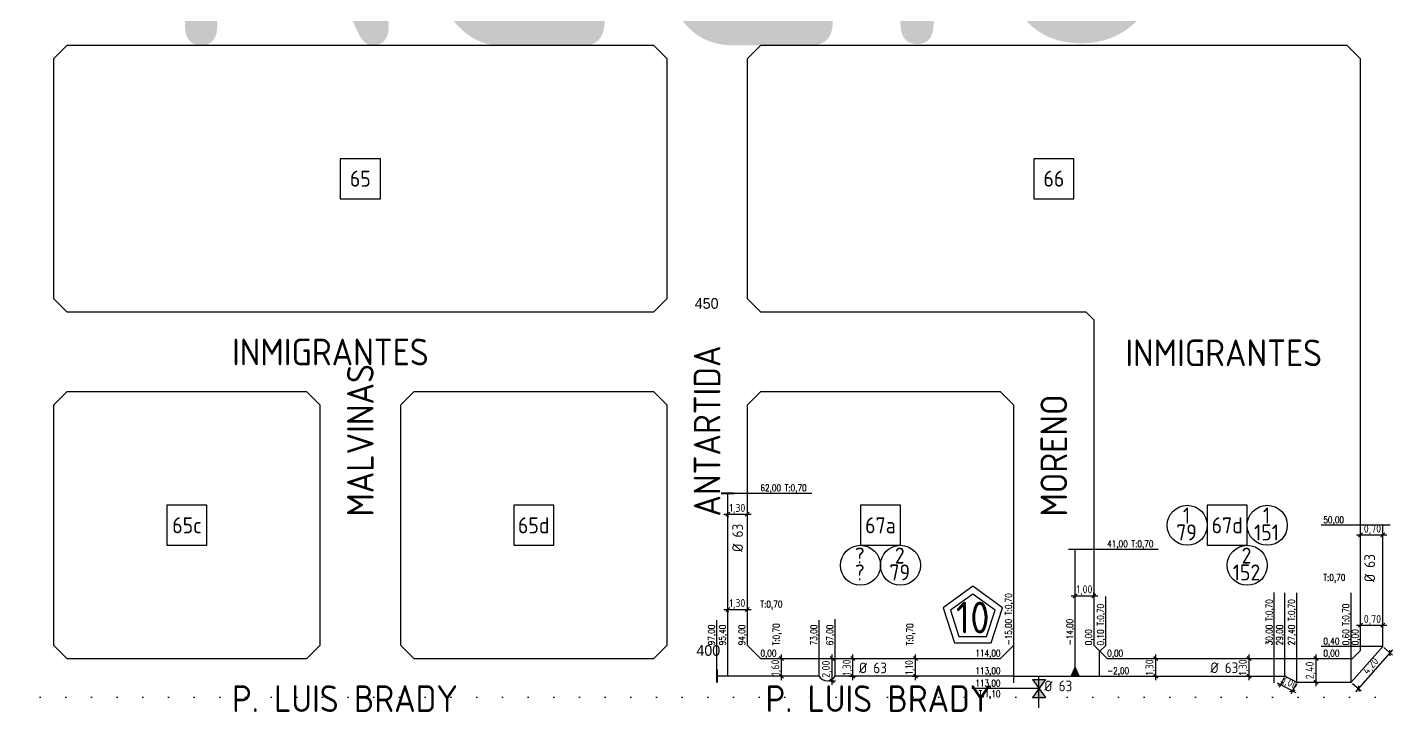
# Model space of a CAD drawing. Extents: x -48 to 13651, y -112 to 3468.
# Drawn here: x 2542 to 3052, y 2003 to 2256 of the extents above; entities that cross this region are included whole.
import ezdxf
from ezdxf.enums import TextEntityAlignment as Align

# ---------------------------------------------------------------- set-up
doc = ezdxf.new("R2010")
doc.units = 0
doc.header["$LTSCALE"] = 6
doc.header["$MEASUREMENT"] = 0
doc.linetypes.add('DOT2', pattern=[3.175, 0, -3.175])
doc.layers.get('0').update_dxf_attribs({"linetype": 'CONTINUOUS'})
doc.layers.get('DEFPOINTS').update_dxf_attribs({"linetype": 'CONTINUOUS'})
for name, color, linetype in [('A50', 40, 'CONTINUOUS'), ('AMPLIACIONES', 2, 'CONTINUOUS'), ('CAS', 7, 'CONTINUOUS'), ('Caño 110mm', 170, 'CONTINUOUS'), ('COTA', 2, 'CONTINUOUS'), ('Cotas', 7, 'CONTINUOUS'), ('MANZANAS', 7, 'CONTINUOUS'), ('NUMCASA', 12, 'CONTINUOUS'), ('NUMERO-CROQUIS', 13, 'CONTINUOUS'), ('NUMERO-MANZANA', 4, 'CONTINUOUS'), ('PROGRESIVA', 60, 'CONTINUOUS'), ('RADIO', 4, 'DOT2'), ('REDUCCIONES', 13, 'CONTINUOUS'), ('TXTDIAMETRO', 7, 'CONTINUOUS'), ('VALVULAS', 20, 'CONTINUOUS')]:
    doc.layers.add(name, color=color, linetype=linetype)
doc.layers.add('ATENCION', color=7, linetype='CONTINUOUS', plot=False)
doc.styles.add('ABADIMTCONDE', font='isocp.shx')
doc.styles.add('GEOSLAB703LTBT', font='isocp.shx', dxfattribs={"width": 0.9, "height": 8})
doc.styles.add('GOTHICE', font='GOTHICE.shx', dxfattribs={"height": 0.6})
doc.styles.add('ROMANS', font='romans.shx', dxfattribs={"width": 0.8, "height": 2.5})
doc.dimstyles.new('COTA02', dxfattribs={"dimtxt": 3, "dimasz": 1.5, "dimexe": 1.25, "dimexo": 0.625, "dimgap": 0.3, "dimtad": 1, "dimtoh": 1, "dimdsep": 46, "dimlunit": 6, "dimtxsty": 'ABADIMTCONDE', "dimblk1": 'OBLIQUE', "dimblk2": 'OBLIQUE', "dimsah": 1, "dimcen": 2.5, "dimdle": 1.5, "dimclrd": 60, "dimclre": 60, "dimclrt": 256, "dimadec": 0, "dimazin": 0, "dimtfac": 1, "dimtix": 1, "dimtofl": 0, "dimtmove": 0, "dimatfit": 0, "dimldrblk": 'OBLIQUE', "dimfxl": 1, "dimtolj": 1, "dimtzin": 0, "dimarcsym": 0})

# ---------------------------------------------------------------- blocks, each defined once
blk = doc.blocks.new('CUADRADO')
at = {"layer": 'NUMERO-MANZANA', "linetype": 'Continuous'}
blk.add_lwpolyline([(-7.5, -7.5), (7.5, -7.5), (7.5, 7.5), (-7.5, 7.5)], close=True, dxfattribs=at)
blk = doc.blocks.new('CUPLARED')
at = {"layer": 'REDUCCIONES'}
blk.add_lwpolyline([(4, 0, 0, 3.5, 0), (0, 0, 3.5, 3.5, 0)], format="xyseb", dxfattribs=at)
blk = doc.blocks.new('_OBLIQUE')
at = {"color": 0, "linetype": 'ByBlock'}
blk.add_line((-0.5, -0.5), (0.5, 0.5), dxfattribs=at)
blk = doc.blocks.new('*D1588')
at = {"layer": 'DEFPOINTS', "color": 0, "transparency": 16777216}
for p in [(2935.21, 2042.03), (2942.23, 2042.76), (2942.23, 2042.03)]:
    blk.add_point(p, dxfattribs=at)
at = {"layer": 'PROGRESIVA', "color": 60, "lineweight": -2, "transparency": 16777216}
for p, q in [((2935.21, 2042.66), (2935.21, 2044.01)), ((2942.23, 2042.66), (2942.23, 2044.01)), ((2933.71, 2042.76), (2943.73, 2042.76))]:
    blk.add_line(p, q, dxfattribs=at)
at = {"layer": 'PROGRESIVA', "color": 60, "lineweight": -2, "transparency": 16777216, "xscale": 1.5, "yscale": 1.5, "zscale": 1.5, "rotation": 180}
blk.add_blockref('_OBLIQUE', (2935.21, 2042.76), dxfattribs=at)
at = {"layer": 'PROGRESIVA', "color": 60, "lineweight": -2, "transparency": 16777216, "xscale": 1.5, "yscale": 1.5, "zscale": 1.5}
blk.add_blockref('_OBLIQUE', (2942.23, 2042.76), dxfattribs=at)
at = {"layer": 'PROGRESIVA', "transparency": 16777216, "insert": (2938.72, 2044.79), "char_height": 3, "attachment_point": 5, "style": 'ABADIMTCONDE'}
blk.add_mtext('\\A1;1,00', dxfattribs=at)
blk = doc.blocks.new('D63')
at = {"layer": 'TXTDIAMETRO', "color": 7, "ltscale": 0.1, "style": 'ABADIMTCONDE'}
blk.add_text('Ø 63', height=4, dxfattribs=at).set_placement((0, 0), align=Align.MIDDLE)
blk = doc.blocks.new('*D1593')
at = {"layer": 'COTA', "color": 60, "lineweight": -2, "transparency": 16777216}
for p, q in [((2999.79, 2019.15), (2999.16, 2019.15)), ((3000.41, 2011.09), (3000.41, 2020.65)), ((2999.79, 2012.59), (2999.16, 2012.59))]:
    blk.add_line(p, q, dxfattribs=at)
at = {"layer": 'DEFPOINTS', "color": 0, "transparency": 16777216}
for p in [(3000.41, 2019.15), (3000.41, 2019.15), (3000.41, 2012.59)]:
    blk.add_point(p, dxfattribs=at)
at = {"layer": 'COTA', "color": 60, "lineweight": -2, "transparency": 16777216, "xscale": 1.5, "yscale": 1.5, "zscale": 1.5}
for p, rotation in [((3000.41, 2019.15), 90), ((3000.41, 2012.59), 270)]:
    blk.add_blockref('_OBLIQUE', p, dxfattribs=dict(at, rotation=rotation))
at = {"layer": 'COTA', "transparency": 16777216, "insert": (2998.39, 2015.87), "char_height": 3, "attachment_point": 5, "rotation": 90, "style": 'ABADIMTCONDE'}
blk.add_mtext('\\A1;1,30', dxfattribs=at)
blk = doc.blocks.new('*D1594')
at = {"layer": 'DEFPOINTS', "color": 0, "transparency": 16777216}
for p in [(2965.48, 2019.15), (2965.48, 2019.15), (2965.48, 2012.59)]:
    blk.add_point(p, dxfattribs=at)
at = {"layer": 'PROGRESIVA', "color": 60, "lineweight": -2, "transparency": 16777216}
for p, q in [((2964.85, 2019.15), (2964.23, 2019.15)), ((2965.48, 2011.09), (2965.48, 2020.65)), ((2964.85, 2012.59), (2964.23, 2012.59))]:
    blk.add_line(p, q, dxfattribs=at)
at = {"layer": 'PROGRESIVA', "color": 60, "lineweight": -2, "transparency": 16777216, "xscale": 1.5, "yscale": 1.5, "zscale": 1.5}
for p, rotation in [((2965.48, 2019.15), 90), ((2965.48, 2012.59), 270)]:
    blk.add_blockref('_OBLIQUE', p, dxfattribs=dict(at, rotation=rotation))
at = {"layer": 'PROGRESIVA', "transparency": 16777216, "insert": (2963.45, 2015.87), "char_height": 3, "attachment_point": 5, "rotation": 90, "style": 'ABADIMTCONDE'}
blk.add_mtext('\\A1;1,30', dxfattribs=at)
blk = doc.blocks.new('*D1595')
at = {"layer": 'COTA', "color": 60, "lineweight": -2, "transparency": 16777216}
for p, q in [((3040.5, 2006.74), (3054.26, 2022.42)), ((3050.99, 2023.3), (3054.21, 2020.47)), ((3039.21, 2009.87), (3042.42, 2007.05))]:
    blk.add_line(p, q, dxfattribs=at)
at = {"layer": 'DEFPOINTS', "color": 0, "transparency": 16777216}
for p in [(3050.52, 2023.71), (3053.27, 2021.3), (3038.74, 2010.28)]:
    blk.add_point(p, dxfattribs=at)
at = {"layer": 'COTA', "color": 60, "lineweight": -2, "transparency": 16777216, "xscale": 1.5, "yscale": 1.5, "zscale": 1.5}
for p, rotation in [((3053.27, 2021.3), 48.73008887176331), ((3041.49, 2007.87), 228.7300888717633)]:
    blk.add_blockref('_OBLIQUE', p, dxfattribs=dict(at, rotation=rotation))
at = {"layer": 'COTA', "transparency": 16777216, "insert": (3046.16, 2016.26), "char_height": 3, "attachment_point": 5, "rotation": 48.7301, "style": 'ABADIMTCONDE'}
blk.add_mtext('\\A1;4,20', dxfattribs=at)
blk = doc.blocks.new('*D1596')
at = {"layer": 'COTA', "color": 60, "lineweight": -2, "transparency": 16777216}
for p, q in [((3040.73, 2031.66), (3052.02, 2031.66)), ((3042.23, 2030.7), (3042.23, 2032.91)), ((3050.52, 2030.7), (3050.52, 2032.91))]:
    blk.add_line(p, q, dxfattribs=at)
at = {"layer": 'DEFPOINTS', "color": 0, "transparency": 16777216}
for p in [(3042.23, 2030.07), (3050.52, 2031.66), (3050.52, 2030.07)]:
    blk.add_point(p, dxfattribs=at)
at = {"layer": 'COTA', "color": 60, "lineweight": -2, "transparency": 16777216, "xscale": 1.5, "yscale": 1.5, "zscale": 1.5, "rotation": 180}
blk.add_blockref('_OBLIQUE', (3042.23, 2031.66), dxfattribs=at)
at = {"layer": 'COTA', "color": 60, "lineweight": -2, "transparency": 16777216, "xscale": 1.5, "yscale": 1.5, "zscale": 1.5}
blk.add_blockref('_OBLIQUE', (3050.52, 2031.66), dxfattribs=at)
at = {"layer": 'COTA', "transparency": 16777216, "insert": (3046.68, 2033.69), "char_height": 3, "attachment_point": 5, "style": 'ABADIMTCONDE'}
blk.add_mtext('\\A1;0,70', dxfattribs=at)
blk = doc.blocks.new('*D1597')
at = {"layer": 'COTA', "color": 60, "lineweight": -2, "transparency": 16777216}
for p, q in [((3040.73, 2065.54), (3052.02, 2065.54)), ((3042.23, 2064.57), (3042.23, 2066.79)), ((3050.52, 2064.57), (3050.52, 2066.79))]:
    blk.add_line(p, q, dxfattribs=at)
at = {"layer": 'DEFPOINTS', "color": 0, "transparency": 16777216}
for p in [(3050.52, 2065.54), (3042.23, 2063.95), (3050.52, 2063.95)]:
    blk.add_point(p, dxfattribs=at)
at = {"layer": 'COTA', "color": 60, "lineweight": -2, "transparency": 16777216, "xscale": 1.5, "yscale": 1.5, "zscale": 1.5, "rotation": 180}
blk.add_blockref('_OBLIQUE', (3042.23, 2065.54), dxfattribs=at)
at = {"layer": 'COTA', "color": 60, "lineweight": -2, "transparency": 16777216, "xscale": 1.5, "yscale": 1.5, "zscale": 1.5}
blk.add_blockref('_OBLIQUE', (3050.52, 2065.54), dxfattribs=at)
at = {"layer": 'COTA', "transparency": 16777216, "insert": (3046.68, 2067.56), "char_height": 3, "attachment_point": 5, "style": 'ABADIMTCONDE'}
blk.add_mtext('\\A1;0,70', dxfattribs=at)
blk = doc.blocks.new('*D1598')
at = {"layer": 'COTA', "color": 60, "lineweight": -2, "transparency": 16777216}
for p, q in [((3010.9, 2010.1), (3017.99, 2006.41)), ((3013.6, 2012.03), (3011.66, 2008.3)), ((3018.02, 2009.73), (3016.08, 2005.99))]:
    blk.add_line(p, q, dxfattribs=at)
at = {"layer": 'DEFPOINTS', "color": 0, "transparency": 16777216}
for p in [(3013.89, 2012.59), (3018.31, 2010.28), (3016.66, 2007.1)]:
    blk.add_point(p, dxfattribs=at)
at = {"layer": 'COTA', "color": 60, "lineweight": -2, "transparency": 16777216, "xscale": 1.5, "yscale": 1.5, "zscale": 1.5}
for p, rotation in [((3012.23, 2009.41), 152.4871381869139), ((3016.66, 2007.1), 332.4871381869139)]:
    blk.add_blockref('_OBLIQUE', p, dxfattribs=dict(at, rotation=rotation))
at = {"layer": 'COTA', "transparency": 16777216, "insert": (3015.38, 2010.05), "char_height": 3, "attachment_point": 5, "rotation": 332.4871, "style": 'ABADIMTCONDE'}
blk.add_mtext('\\A1;3,00', dxfattribs=at)
blk = doc.blocks.new('*D1599')
at = {"layer": 'COTA', "color": 60, "lineweight": -2, "transparency": 16777216}
for p, q in [((3025.77, 2019.15), (3024.28, 2019.15)), ((3025.53, 2008.78), (3025.53, 2020.65)), ((3025.77, 2010.28), (3024.28, 2010.28))]:
    blk.add_line(p, q, dxfattribs=at)
at = {"layer": 'DEFPOINTS', "color": 0, "transparency": 16777216}
for p in [(3025.53, 2019.15), (3026.4, 2019.15), (3026.4, 2010.28)]:
    blk.add_point(p, dxfattribs=at)
at = {"layer": 'COTA', "color": 60, "lineweight": -2, "transparency": 16777216, "xscale": 1.5, "yscale": 1.5, "zscale": 1.5}
for p, rotation in [((3025.53, 2019.15), 90), ((3025.53, 2010.28), 270)]:
    blk.add_blockref('_OBLIQUE', p, dxfattribs=dict(at, rotation=rotation))
at = {"layer": 'COTA', "transparency": 16777216, "insert": (3023.51, 2014.73), "char_height": 3, "attachment_point": 5, "rotation": 90, "style": 'ABADIMTCONDE'}
blk.add_mtext('\\A1;2,40', dxfattribs=at)
blk = doc.blocks.new('*D1835')
at = {"layer": 'DEFPOINTS', "color": 0, "transparency": 16777216}
for p in [(2873.67, 2019.15), (2875.32, 2019.15), (2873.67, 2012.59)]:
    blk.add_point(p, dxfattribs=at)
at = {"layer": 'PROGRESIVA', "color": 60, "lineweight": -2, "transparency": 16777216}
for p, q in [((2874.29, 2019.15), (2876.57, 2019.15)), ((2875.32, 2011.09), (2875.32, 2020.65)), ((2874.29, 2012.59), (2876.57, 2012.59))]:
    blk.add_line(p, q, dxfattribs=at)
at = {"layer": 'PROGRESIVA', "color": 60, "lineweight": -2, "transparency": 16777216, "xscale": 1.5, "yscale": 1.5, "zscale": 1.5}
for p, rotation in [((2875.32, 2019.15), 90), ((2875.32, 2012.59), 270)]:
    blk.add_blockref('_OBLIQUE', p, dxfattribs=dict(at, rotation=rotation))
at = {"layer": 'PROGRESIVA', "transparency": 16777216, "insert": (2873.3, 2015.85), "char_height": 3, "attachment_point": 5, "rotation": 90, "style": 'ABADIMTCONDE'}
blk.add_mtext('\\A1;1,10', dxfattribs=at)
blk = doc.blocks.new('*D1836')
at = {"layer": 'DEFPOINTS', "color": 0, "transparency": 16777216}
for p in [(2849.73, 2019.15), (2851.93, 2019.15), (2849.73, 2012.59)]:
    blk.add_point(p, dxfattribs=at)
at = {"layer": 'PROGRESIVA', "color": 60, "lineweight": -2, "transparency": 16777216}
for p, q in [((2850.35, 2019.15), (2853.18, 2019.15)), ((2851.93, 2011.09), (2851.93, 2020.65)), ((2850.35, 2012.59), (2853.18, 2012.59))]:
    blk.add_line(p, q, dxfattribs=at)
at = {"layer": 'PROGRESIVA', "color": 60, "lineweight": -2, "transparency": 16777216, "xscale": 1.5, "yscale": 1.5, "zscale": 1.5}
for p, rotation in [((2851.93, 2019.15), 90), ((2851.93, 2012.59), 270)]:
    blk.add_blockref('_OBLIQUE', p, dxfattribs=dict(at, rotation=rotation))
at = {"layer": 'PROGRESIVA', "transparency": 16777216, "insert": (2849.9, 2015.85), "char_height": 3, "attachment_point": 5, "rotation": 90, "style": 'ABADIMTCONDE'}
blk.add_mtext('\\A1;1,30', dxfattribs=at)
blk = doc.blocks.new('*D1837')
at = {"layer": 'DEFPOINTS', "color": 0, "transparency": 16777216}
for p in [(2842.23, 2019.15), (2844.13, 2019.15), (2842.23, 2010.87)]:
    blk.add_point(p, dxfattribs=at)
at = {"layer": 'PROGRESIVA', "color": 60, "lineweight": -2, "transparency": 16777216}
for p, q in [((2842.86, 2019.15), (2845.38, 2019.15)), ((2844.13, 2009.37), (2844.13, 2020.65)), ((2842.86, 2010.87), (2845.38, 2010.87))]:
    blk.add_line(p, q, dxfattribs=at)
at = {"layer": 'PROGRESIVA', "color": 60, "lineweight": -2, "transparency": 16777216, "xscale": 1.5, "yscale": 1.5, "zscale": 1.5}
for p, rotation in [((2844.13, 2019.15), 90), ((2844.13, 2010.87), 270)]:
    blk.add_blockref('_OBLIQUE', p, dxfattribs=dict(at, rotation=rotation))
at = {"layer": 'PROGRESIVA', "transparency": 16777216, "insert": (2842.1, 2015.18), "char_height": 3, "attachment_point": 5, "rotation": 90, "style": 'ABADIMTCONDE'}
blk.add_mtext('\\A1;2,00', dxfattribs=at)
blk = doc.blocks.new('*D1838')
at = {"layer": 'DEFPOINTS', "color": 0, "transparency": 16777216}
for p in [(2825.17, 2019.15), (2825.81, 2019.15), (2825.81, 2012.59)]:
    blk.add_point(p, dxfattribs=at)
at = {"layer": 'PROGRESIVA', "color": 60, "lineweight": -2, "transparency": 16777216}
for p, q in [((2825.19, 2019.15), (2823.92, 2019.15)), ((2825.17, 2011.09), (2825.17, 2020.65)), ((2825.19, 2012.59), (2823.92, 2012.59))]:
    blk.add_line(p, q, dxfattribs=at)
at = {"layer": 'PROGRESIVA', "color": 60, "lineweight": -2, "transparency": 16777216, "xscale": 1.5, "yscale": 1.5, "zscale": 1.5}
for p, rotation in [((2825.17, 2019.15), 90), ((2825.17, 2012.59), 270)]:
    blk.add_blockref('_OBLIQUE', p, dxfattribs=dict(at, rotation=rotation))
at = {"layer": 'PROGRESIVA', "transparency": 16777216, "insert": (2823.15, 2015.74), "char_height": 3, "attachment_point": 5, "rotation": 90, "style": 'ABADIMTCONDE'}
blk.add_mtext('\\A1;1,60', dxfattribs=at)
blk = doc.blocks.new('Tapa')
at = {"layer": 'Cotas', "lineweight": 40, "ltscale": 3}
blk.add_line((-2.43, 0), (2.43, 0), dxfattribs=at)
blk = doc.blocks.new('*D1840')
at = {"layer": 'DEFPOINTS', "color": 0, "transparency": 16777216}
for p in [(2805, 2073.99), (2812.23, 2073.99), (2812.23, 2073.31)]:
    blk.add_point(p, dxfattribs=at)
at = {"layer": 'PROGRESIVA', "color": 60, "lineweight": -2, "transparency": 16777216}
for p, q in [((2803.5, 2073.31), (2813.73, 2073.31)), ((2805, 2073.36), (2805, 2072.06)), ((2812.23, 2073.36), (2812.23, 2072.06))]:
    blk.add_line(p, q, dxfattribs=at)
at = {"layer": 'PROGRESIVA', "color": 60, "lineweight": -2, "transparency": 16777216, "xscale": 1.5, "yscale": 1.5, "zscale": 1.5, "rotation": 180}
blk.add_blockref('_OBLIQUE', (2805, 2073.31), dxfattribs=at)
at = {"layer": 'PROGRESIVA', "color": 60, "lineweight": -2, "transparency": 16777216, "xscale": 1.5, "yscale": 1.5, "zscale": 1.5}
blk.add_blockref('_OBLIQUE', (2812.23, 2073.31), dxfattribs=at)
at = {"layer": 'PROGRESIVA', "transparency": 16777216, "insert": (2808.58, 2075.34), "char_height": 3, "attachment_point": 5, "style": 'ABADIMTCONDE'}
blk.add_mtext('\\A1;1,30', dxfattribs=at)
blk = doc.blocks.new('*D1841')
at = {"layer": 'DEFPOINTS', "color": 0, "transparency": 16777216}
for p in [(2805, 2038.29), (2812.23, 2038.29), (2812.23, 2037.62)]:
    blk.add_point(p, dxfattribs=at)
at = {"layer": 'PROGRESIVA', "color": 60, "lineweight": -2, "transparency": 16777216}
for p, q in [((2803.5, 2037.62), (2813.73, 2037.62)), ((2805, 2037.66), (2805, 2036.37)), ((2812.23, 2037.66), (2812.23, 2036.37))]:
    blk.add_line(p, q, dxfattribs=at)
at = {"layer": 'PROGRESIVA', "color": 60, "lineweight": -2, "transparency": 16777216, "xscale": 1.5, "yscale": 1.5, "zscale": 1.5, "rotation": 180}
blk.add_blockref('_OBLIQUE', (2805, 2037.62), dxfattribs=at)
at = {"layer": 'PROGRESIVA', "color": 60, "lineweight": -2, "transparency": 16777216, "xscale": 1.5, "yscale": 1.5, "zscale": 1.5}
blk.add_blockref('_OBLIQUE', (2812.23, 2037.62), dxfattribs=at)
at = {"layer": 'PROGRESIVA', "transparency": 16777216, "insert": (2808.58, 2039.64), "char_height": 3, "attachment_point": 5, "style": 'ABADIMTCONDE'}
blk.add_mtext('\\A1;1,30', dxfattribs=at)
blk = doc.blocks.new('VALV')
at = {"layer": 'VALVULAS'}
h = blk.add_hatch(color=256, dxfattribs=at)
h.paths.add_polyline_path([(-2.48, 3.4), (0, 0), (2.48, 3.4)])
h.paths.add_polyline_path([(0, 0), (-2.48, -3.4), (2.48, -3.4)])
for p, q in [((-2.48, 3.4), (2.48, 3.4)), ((-2.48, 3.4), (2.48, -3.4)), ((2.48, 3.4), (-2.48, -3.4)), ((-2.48, -3.4), (2.48, -3.4))]:
    blk.add_line(p, q, dxfattribs=at)

msp = doc.modelspace()

# ---------------------------------------------------------------- linework, layer by layer
at = {"layer": 'A50'}
for p, q in [((2935.207, 2019.188), (2935.207, 2060.188)), ((2935.207, 2012.585), (2935.207, 2019.188))]:
    msp.add_line(p, q, dxfattribs=at)
at = {"layer": 'CAS', "ltscale": 0.1}
for p, q in [((3053.287, 2069.208), (3047.752, 2069.208)), ((2932.707, 2060.188), (2937.707, 2060.188)), ((2912.234, 2010.085), (2912.234, 2015.085)), ((3009.859, 2010.085), (3009.859, 2015.085))]:
    msp.add_line(p, q, dxfattribs=at)
at = {"layer": 'Caño 110mm'}
for p, q in [((2804.997, 2012.585), (2804.997, 2081.145)), ((2804.997, 2012.585), (2800.859, 2012.585)), ((2839.234, 2012.585), (2804.997, 2012.585)), ((2912.234, 2012.585), (2845.234, 2012.585))]:
    msp.add_line(p, q, dxfattribs=at)
at = {"layer": 'Caño 110mm', "ltscale": 0.1}
for p, q in [((3050.519, 2023.711), (3050.519, 2069.208)), ((3038.735, 2010.283), (3050.519, 2023.711)), ((2912.234, 2012.585), (2921.665, 2012.585)), ((2921.665, 2007.919), (2921.665, 2012.585)), ((2921.665, 2012.585), (3009.859, 2012.585)), ((3009.859, 2012.585), (3013.891, 2012.585)), ((3013.891, 2012.585), (3018.312, 2010.283)), ((3018.312, 2010.283), (3038.735, 2010.283)), ((2921.665, 1994.772), (2921.665, 2007.919))]:
    msp.add_line(p, q, dxfattribs=at)
at = {"layer": 'Caño 110mm'}
msp.add_arc((2842.234, 2014.359), 3.485, 210.58617, 329.41383, dxfattribs=at)
at = {"layer": 'MANZANAS'}
for p, q in [((2552.234, 2244.145), (2557.234, 2249.145)), ((2777.234, 2249.145), (2557.234, 2249.145)), ((2777.234, 2249.145), (2782.234, 2244.145)), ((2812.234, 2244.145), (2817.234, 2249.145)), ((3037.234, 2249.145), (2817.234, 2249.145)), ((3042.234, 2244.145), (3037.234, 2249.145)), ((2552.234, 2244.145), (2552.234, 2154.145)), ((2782.234, 2154.145), (2782.234, 2244.145)), ((2812.234, 2244.145), (2812.234, 2154.145)), ((3042.234, 2022.145), (3042.234, 2244.145)), ((2552.234, 2154.145), (2557.234, 2149.145)), ((2777.234, 2149.145), (2782.234, 2154.145)), ((2812.234, 2154.145), (2817.234, 2149.145)), ((2557.234, 2149.145), (2777.234, 2149.145)), ((2817.234, 2149.145), (2939.234, 2149.145)), ((2939.234, 2149.145), (2942.234, 2146.145)), ((2942.234, 2146.145), (2942.234, 2024.145)), ((2557.234, 2119.145), (2552.234, 2114.145)), ((2647.234, 2119.145), (2557.234, 2119.145)), ((2652.234, 2114.145), (2647.234, 2119.145)), ((2687.234, 2119.145), (2682.234, 2114.145)), ((2777.234, 2119.145), (2687.234, 2119.145)), ((2782.234, 2114.145), (2777.234, 2119.145)), ((2817.234, 2119.145), (2812.234, 2114.145)), ((2907.234, 2119.145), (2817.234, 2119.145)), ((2912.234, 2114.145), (2907.234, 2119.145)), ((2552.234, 2114.145), (2552.234, 2024.145)), ((2652.234, 2024.145), (2652.234, 2114.145)), ((2682.234, 2114.145), (2682.234, 2024.145)), ((2782.234, 2024.145), (2782.234, 2114.145)), ((2812.234, 2114.145), (2812.234, 2024.145)), ((2912.234, 2024.145), (2912.234, 2114.145)), ((2557.234, 2019.145), (2552.234, 2024.145)), ((2652.234, 2024.145), (2647.234, 2019.145)), ((2687.234, 2019.145), (2682.234, 2024.145)), ((2777.234, 2019.145), (2782.234, 2024.145)), ((2812.234, 2024.145), (2817.234, 2019.145)), ((2912.234, 2024.145), (2907.234, 2019.145)), ((2947.234, 2019.145), (2942.234, 2024.145)), ((2557.234, 2019.145), (2647.234, 2019.145)), ((2687.234, 2019.145), (2777.234, 2019.145)), ((2817.234, 2019.145), (2907.234, 2019.145)), ((2947.234, 2019.145), (3039.234, 2019.145)), ((3039.234, 2019.145), (3042.234, 2022.145))]:
    msp.add_line(p, q, dxfattribs=at)
at = {"layer": 'NUMERO-CROQUIS'}
for centre in [(2977.234, 2069.145), (3007.234, 2069.145), (2854.734, 2054.145), (2869.734, 2054.145), (2999.734, 2054.145)]:
    msp.add_circle(centre, 7.5, dxfattribs=at)
at = {"layer": 'PROGRESIVA'}
for p, q in [((2804.997, 2081.145), (2836.445, 2081.145)), ((3047.752, 2069.208), (3027.487, 2069.208)), ((2935.207, 2060.188), (2966.404, 2060.188)), ((2946.761, 2024.105), (2946.761, 2042.47)), ((3009.859, 2015.085), (3009.859, 2043.915)), ((3013.891, 2012.585), (3013.891, 2043.772)), ((3018.312, 2010.283), (3018.312, 2043.883)), ((3038.735, 2010.283), (3038.735, 2043.883)), ((2845.234, 2012.585), (2845.234, 2033.953)), ((2800.859, 2012.585), (2800.859, 2033.527)), ((2839.234, 2012.585), (2839.234, 2033.527)), ((2912.234, 2012.585), (2912.234, 2024.145)), ((2944.383, 2021.779), (2946.761, 2024.105)), ((3050.519, 2023.711), (3027.5, 2023.711)), ((2944.383, 2012.585), (2944.383, 2021.779)), ((2944.383, 2012.585), (2957.113, 2012.585)), ((2921.654, 2007.919), (2896.54, 2007.919))]:
    msp.add_line(p, q, dxfattribs=at)
at = {"layer": 'RADIO', "ltscale": 0.5}
msp.add_line((2277.724, 2004.644), (3445.498, 2004.644), dxfattribs=at)
at = {"layer": 'VALVULAS'}
for points in [[(2896.832, 2046.292), (2885.679, 2038.189), (2889.939, 2025.078), (2903.725, 2025.078), (2907.985, 2038.189)], [(2896.832, 2043.36), (2888.467, 2037.283), (2891.662, 2027.449), (2902.001, 2027.449), (2905.196, 2037.283)]]:
    msp.add_lwpolyline(points, close=True, dxfattribs=at)

# ---------------------------------------------------------------- block references
at = {"layer": 'AMPLIACIONES', "ltscale": 0.1}
for name, p in [('CUADRADO', (2667.234, 2199.145)), ('CUADRADO', (2927.234, 2199.145)), ('CUADRADO', (2602.234, 2069.145)), ('CUADRADO', (2732.234, 2069.145)), ('CUADRADO', (2862.234, 2069.145)), ('CUADRADO', (2992.234, 2069.145)), ('D63', (2859.407, 2015.684)), ('D63', (2991.147, 2015.731)), ('D63', (2928.892, 2008.906))]:
    msp.add_blockref(name, p, dxfattribs=at)
at = {"layer": 'AMPLIACIONES', "ltscale": 0.1, "rotation": 90}
for name, p in [('D63', (2808.662, 2064.437)), ('D63', (3045.626, 2053.081)), ('CUPLARED', (2935.207, 2012.585))]:
    msp.add_blockref(name, p, dxfattribs=at)
at = {"layer": 'PROGRESIVA'}
msp.add_blockref('Tapa', (2804.997, 2081.145), dxfattribs=at)
at = {"layer": 'PROGRESIVA', "rotation": 270}
msp.add_blockref('Tapa', (2800.859, 2012.585), dxfattribs=at)
at = {"layer": 'RADIO'}
msp.add_blockref('VALV', (2921.665, 2007.919), dxfattribs=at)

# ---------------------------------------------------------------- texts
at = {"layer": 'ATENCION', "style": 'GEOSLAB703LTBT'}
for s, p in [('INMIGRANTES', (2619.141, 2134.145)), ('INMIGRANTES', (2954.038, 2133.831)), ('P. LUIS BRADY', (2619.141, 2004.145)), ('P. LUIS BRADY', (2819.141, 2004.145))]:
    msp.add_text(s, height=10, dxfattribs=at).set_placement(p, align=Align.MIDDLE_LEFT)
for s, p in [('ANTARTIDA', (2797.234, 2072.415)), ('MALVINAS', (2667.234, 2072.415)), ('MORENO', (2927.234, 2072.415))]:
    msp.add_text(s, height=10, rotation=90, dxfattribs=at).set_placement(p, align=Align.MIDDLE_LEFT)
at = {"layer": 'NUMCASA', "color": 12, "linetype": 'Continuous', "style": 'GOTHICE'}
for s, p in [('450', (2797.073, 2149.145)), ('400', (2797.681, 2019.008))]:
    msp.add_text(s, height=4, dxfattribs=at).set_placement(p, align=Align.BOTTOM_CENTER)
at = {"layer": 'NUMERO-CROQUIS', "style": 'GEOSLAB703LTBT'}
for s, p in [('1', (2976.967, 2072.805)), ('1', (3006.967, 2072.805)), ('79', (2976.967, 2066.464)), ('151', (3006.967, 2066.464)), ('?', (2854.467, 2057.805)), ('2', (2869.467, 2057.805)), ('2', (2999.467, 2057.805)), ('?', (2854.467, 2051.464)), ('79', (2869.467, 2051.464)), ('152', (2999.467, 2051.464))]:
    msp.add_text(s, height=6, dxfattribs=at).set_placement(p, align=Align.MIDDLE)
at = {"layer": 'NUMERO-MANZANA', "style": 'GEOSLAB703LTBT'}
for s, p in [('65', (2667.234, 2199.145)), ('66', (2927.234, 2199.145)), ('65c', (2602.234, 2069.145)), ('65d', (2732.234, 2069.145)), ('67a', (2862.234, 2069.145)), ('67d', (2992.234, 2069.145))]:
    msp.add_text(s, height=6, dxfattribs=at).set_placement(p, align=Align.MIDDLE)
at = {"layer": 'PROGRESIVA', "style": 'ROMANS', "width": 0.8}
for s, p in [('62,00 T:0,70', (2817.234, 2081.145)), ('50,00', (3028.281, 2069.175)), ('41,00 T:0,70', (2947.234, 2060.188)), ('T:0,70', (3028.281, 2047.572)), ('T:0,70', (2817.234, 2037.554)), ('0,40', (3028.281, 2023.711)), ('0,00', (2817.234, 2019.145)), ('0,00', (2947.234, 2019.145)), ('0,00', (3028.281, 2019.145)), ('-2,00', (2947.234, 2012.585))]:
    msp.add_text(s, height=2.5, dxfattribs=at).set_placement(p, align=Align.BOTTOM_LEFT)
for s, p in [('-15,00 T:0,70', (2912.234, 2024.145)), ('0,10 T:0,70', (2946.761, 2024.105)), ('30,00 T:0,70', (3009.93, 2024.145)), ('27,40 T:0,70', (3018.312, 2024.145)), ('0,60 T:0,70', (3038.735, 2024.145)), ('-14,00', (2935.207, 2024.145)), ('97,00', (2800.859, 2024.145)), ('95,40', (2804.997, 2024.145)), ('94,00', (2812.234, 2024.145)), ('T:0,70', (2825.175, 2024.145)), ('73,00', (2839.234, 2024.145)), ('67,00', (2845.234, 2024.145)), ('T:0,70', (2875.286, 2024.145)), ('0,00', (2942.234, 2024.145)), ('29,00', (3013.891, 2024.145)), ('0,00', (3042.234, 2024.145))]:
    msp.add_text(s, height=2.5, rotation=90, dxfattribs=at).set_placement(p, align=Align.BOTTOM_LEFT)
for s, p in [('114,00', (2907.234, 2019.145)), ('113,00', (2907.234, 2012.585)), ('113,00', (2907.234, 2007.919)), ('T:1,10', (2907.234, 2003.965))]:
    msp.add_text(s, height=2.5, dxfattribs=at).set_placement(p, align=Align.BOTTOM_RIGHT)
at = {"layer": 'RADIO', "color": 4, "ltscale": 0.5, "style": 'GEOSLAB703LTBT', "width": 0.9}
msp.add_text('Radio Nº 7', height=146.295, dxfattribs=at).set_placement((2588.766, 2249.145))
at = {"layer": 'VALVULAS', "style": 'GEOSLAB703LTBT'}
msp.add_text('10', height=11.8591, dxfattribs=at).set_placement((2896.832, 2034.565), align=Align.MIDDLE)

# ---------------------------------------------------------------- dimensions: what is measured, and where the dimension line sits
at = {"layer": 'COTA', "color": 12}
for base, p1, p2, picture, middle in [((3050.519, 2065.537), (3042.234, 2063.946), (3050.519, 2063.946), '*D1597', (3046.678, 2065.537)), ((3050.519, 2031.663), (3042.234, 2030.072), (3050.519, 2030.072), '*D1596', (3046.678, 2031.663))]:
    dim = msp.add_linear_dim(base=base, p1=p1, p2=p2, text='0,70', dimstyle='COTA02', dxfattribs=at)
    dim.commit()
    dim.dimension.update_dxf_attribs({"geometry": picture, "text_midpoint": middle, "dimtype": 160})
for base, p1, p2, angle, text, picture, middle, dimtype in [((3053.269, 2021.297), (3038.735, 2010.283), (3050.519, 2023.711), 48.73009, '4,20', '*D1595', (3047.678, 2014.926), 161), ((3025.531, 2019.145), (3026.396, 2010.283), (3026.396, 2019.145), 90, '2,40', '*D1599', (3025.531, 2014.733), 160), ((3016.655, 2007.103), (3013.891, 2012.585), (3018.312, 2010.283), 332.48714, '3,00', '*D1598', (3014.445, 2008.254), 161)]:
    dim = msp.add_linear_dim(base=base, p1=p1, p2=p2, angle=angle, text=text, dimstyle='COTA02', dxfattribs=at)
    dim.commit()
    dim.dimension.update_dxf_attribs({"geometry": picture, "text_midpoint": middle, "dimtype": dimtype})
dim = msp.add_linear_dim(base=(3000.412, 2019.145), p1=(3000.412, 2012.585), p2=(3000.412, 2019.145), angle=90, text='1,30', dimstyle='COTA02', dxfattribs=at)
dim.commit()
dim.dimension.update_dxf_attribs({"geometry": '*D1593', "text_midpoint": (2998.387, 2015.865)})
at = {"layer": 'PROGRESIVA'}
for base, p1, p2, picture, middle in [((2812.234, 2073.315), (2804.997, 2073.985), (2812.234, 2073.985), '*D1840', (2808.583, 2073.315)), ((2812.234, 2037.617), (2804.997, 2038.288), (2812.234, 2038.288), '*D1841', (2808.583, 2037.617))]:
    dim = msp.add_linear_dim(base=base, p1=p1, p2=p2, text='1,30', dimstyle='COTA02', dxfattribs=at)
    dim.commit()
    dim.dimension.update_dxf_attribs({"geometry": picture, "text_midpoint": middle, "dimtype": 160})
dim = msp.add_linear_dim(base=(2942.234, 2042.761), p1=(2935.207, 2042.034), p2=(2942.234, 2042.034), text='1,00', dimstyle='COTA02', dxfattribs=at)
dim.commit()
dim.dimension.update_dxf_attribs({"geometry": '*D1588', "text_midpoint": (2938.72, 2044.786)})
for base, p1, p2, text, picture, middle in [((2825.175, 2019.145), (2825.815, 2012.585), (2825.815, 2019.145), '1,60', '*D1838', (2825.175, 2015.737)), ((2844.13, 2019.145), (2842.234, 2010.874), (2842.234, 2019.145), '2,00', '*D1837', (2844.13, 2015.183)), ((2851.928, 2019.145), (2849.729, 2012.585), (2849.729, 2019.145), '1,30', '*D1836', (2851.928, 2015.849)), ((2875.324, 2019.145), (2873.668, 2012.585), (2873.668, 2019.145), '1,10', '*D1835', (2875.324, 2015.849))]:
    dim = msp.add_linear_dim(base=base, p1=p1, p2=p2, angle=90, text=text, dimstyle='COTA02', dxfattribs=at)
    dim.commit()
    dim.dimension.update_dxf_attribs({"geometry": picture, "text_midpoint": middle, "dimtype": 160})
dim = msp.add_linear_dim(base=(2965.476, 2019.145), p1=(2965.476, 2012.585), p2=(2965.476, 2019.145), angle=90, text='1,30', dimstyle='COTA02', dxfattribs=at)
dim.commit()
dim.dimension.update_dxf_attribs({"geometry": '*D1594', "text_midpoint": (2963.451, 2015.865)})

doc.saveas('drawing.dxf')
